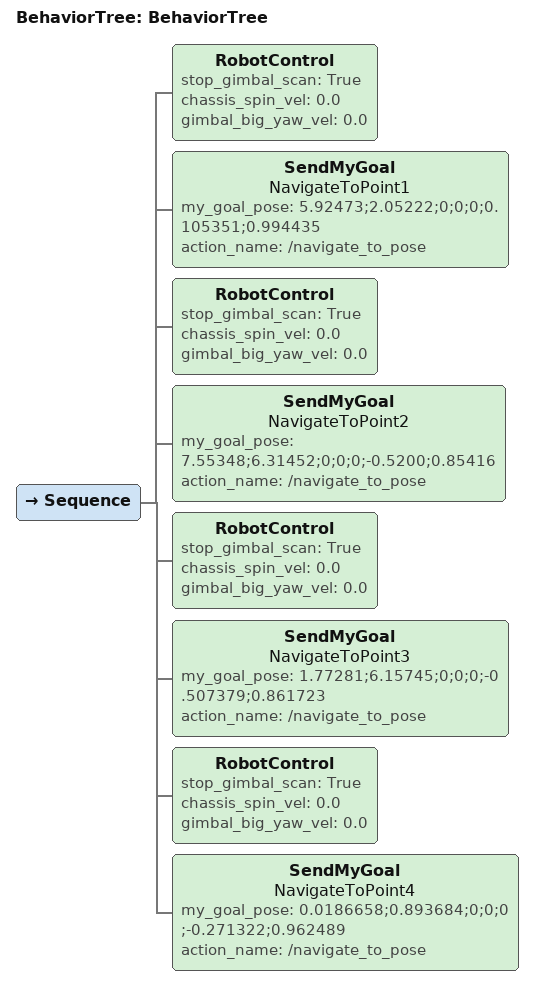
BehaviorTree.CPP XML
<?xml version="1.0" encoding="UTF-8"?>
<root BTCPP_format="4"
      main_tree_to_execute="BehaviorTree">
  <BehaviorTree ID="BehaviorTree">
    <Sequence>
      <RobotControl stop_gimbal_scan="True"
                    chassis_spin_vel="0.0"
                    gimbal_big_yaw_vel="0.0"/>
      <SendMyGoal name="NavigateToPoint1"
                  my_goal_pose="5.92473;2.05222;0;0;0;0.105351;0.994435"
                  action_name="/navigate_to_pose"/>
      <RobotControl stop_gimbal_scan="True"
                    chassis_spin_vel="0.0"
                    gimbal_big_yaw_vel="0.0"/>
      <SendMyGoal name="NavigateToPoint2"
                  my_goal_pose="7.55348;6.31452;0;0;0;-0.5200;0.85416"
                  action_name="/navigate_to_pose"/>
      <RobotControl stop_gimbal_scan="True"
                    chassis_spin_vel="0.0"
                    gimbal_big_yaw_vel="0.0"/>
      <SendMyGoal name="NavigateToPoint3"
                  my_goal_pose="1.77281;6.15745;0;0;0;-0.507379;0.861723"
                  action_name="/navigate_to_pose"/>
      <RobotControl stop_gimbal_scan="True"
                    chassis_spin_vel="0.0"
                    gimbal_big_yaw_vel="0.0"/>
      <SendMyGoal name="NavigateToPoint4"
                  my_goal_pose="0.0186658;0.893684;0;0;0;-0.271322;0.962489"
                  action_name="/navigate_to_pose"/>
    </Sequence>
  </BehaviorTree>

</root>
